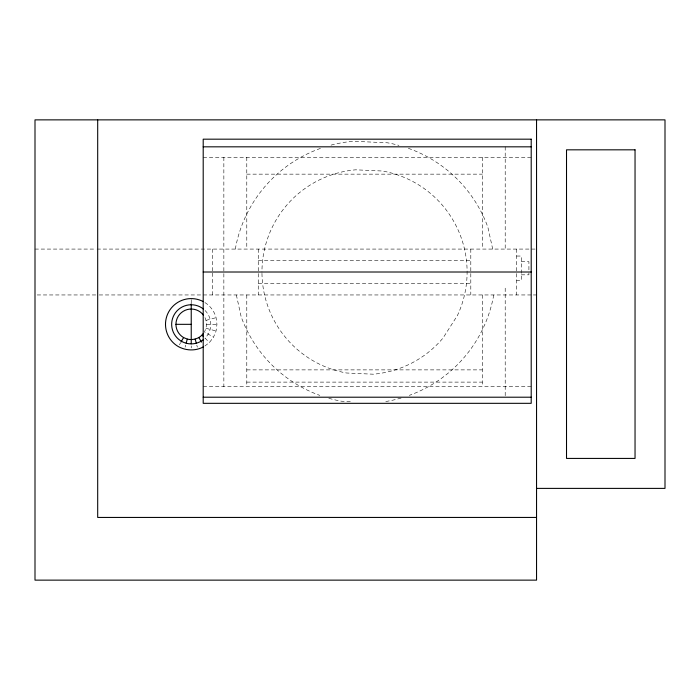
<?xml version="1.0" encoding="UTF-8"?>
<svg xmlns="http://www.w3.org/2000/svg" width="700" height="700" viewBox="0 0 700 700"><rect width="100%" height="100%" fill="white"/><g stroke="black" fill="none" stroke-linecap="round" stroke-linejoin="round"><path stroke-width="0.53" stroke-dasharray="3.5 2.62" d="M204.907 302.54A25.725 25.725 0 0 1 216.072 317.669L216.956 324.328L216.072 330.986L213.509 337.19L204.47 331.975L206.001 328.283L206.518 324.328L206.001 320.373A15.295 15.295 0 0 0 204.942 317.555M185.106 347.156L185.649 345.144M179.41 344.794L180.451 342.991M204.855 346.019L209.414 342.519L213.509 337.19M206.001 320.373L216.072 317.669M203.201 157.334L531.204 157.334M246.785 174.151L482.274 174.151M35 249.078L95.961 249.078M97.055 249.078L535.483 249.078M516.679 256.043L521.264 256.043L521.264 280.507L516.679 280.507M258.256 260.549L470.802 260.549M521.264 261.73L528.911 261.73L528.911 271.547M521.264 274.82L528.911 274.82L528.911 272.904M258.256 283.483L470.802 283.483M37.179 294.954L98.123 294.954M99.216 294.954L532.271 294.954M533.339 294.954L536.55 294.954M206.518 324.328L216.956 324.328M246.785 369.88L482.274 369.88M246.785 382.113L482.274 382.113M203.201 386.697L531.204 386.697M350.324 401.616L341.591 401.223A131.232 131.232 0 0 1 328.02 398.064M206.001 328.283L216.072 330.986M204.995 338.091L209.414 342.519M196.805 345.144L197.347 347.156M492.704 249.078L487.891 227.273A131.232 131.232 0 0 0 407.207 147.919M236.346 294.954L241.159 316.759A131.232 131.232 0 0 0 319.812 395.395M516.679 249.078L516.679 294.954M505.207 146.825L505.207 249.078M505.207 288.146L505.207 397.206M482.274 157.334L482.274 249.078M482.274 294.954L482.274 386.697M470.802 249.078L470.802 294.954M258.256 249.078L258.256 294.954M246.785 157.334L246.785 249.078M246.785 294.954L246.785 386.697M223.851 157.334L223.851 386.697M212.38 249.078L212.38 272.011M212.38 273.105L212.38 294.954M191.231 299.644L191.231 303.021M191.231 345.879L191.231 347.961M493.736 294.954A131.232 131.232 0 0 1 409.273 395.386M401.135 398.037A131.232 131.232 0 0 1 385.368 401.581M235.314 249.078A131.232 131.232 0 0 1 321.79 147.936M331.03 145.127A131.232 131.232 0 0 1 353.238 141.269L387.467 142.8A131.232 131.232 0 0 1 398.956 145.381M261.966 273.359A102.567 102.567 0 0 0 346.596 373.004L373.345 374.203A102.567 102.567 0 0 0 443.021 338.039L457.441 315.473A102.567 102.567 0 0 0 382.454 171.019L355.705 169.82A102.567 102.567 0 0 0 261.957 272.283M205.065 310.485A19.574 19.574 0 0 1 205.065 338.17"/><path stroke-width="1.05" d="M186.191 343.131L187.268 339.098L183.584 337.566A15.295 15.295 0 0 1 179.734 314.248A15.295 15.295 0 0 1 203.359 315.017M180.976 342.09L183.584 337.566M187.268 339.098C193.069 340.541 199.771 338.52 203.254 333.559M203.201 346.973C195.51 351.137 185.981 350.77 178.36 346.605A25.725 25.725 0 0 1 168.709 311.876A25.725 25.725 0 0 1 203.254 301.586M203.201 146.825L531.204 146.825M203.201 272.011L531.204 272.011M175.936 324.328L191.231 324.328M203.201 397.206L531.204 397.206M536.55 488.39L665 488.39L665 119.866L35 119.866L35 580.134L536.55 580.134L536.55 119.866M536.55 517.44L97.694 517.44L97.694 119.866M202.037 335.142L203.516 336.613M198.87 337.566L201.477 342.09M195.186 339.098L196.263 343.131M191.231 303.817L191.231 343.787M203.543 339.535A19.574 19.574 0 0 1 176.916 337.671A19.574 19.574 0 0 1 176.916 310.975A19.574 19.574 0 0 1 203.543 309.12M531.204 139.178L203.201 139.178L203.201 403.322L531.204 403.322L531.204 139.178M635.04 149.826L566.519 149.826L566.519 458.421L635.04 458.421L635.04 149.826"/></g></svg>
